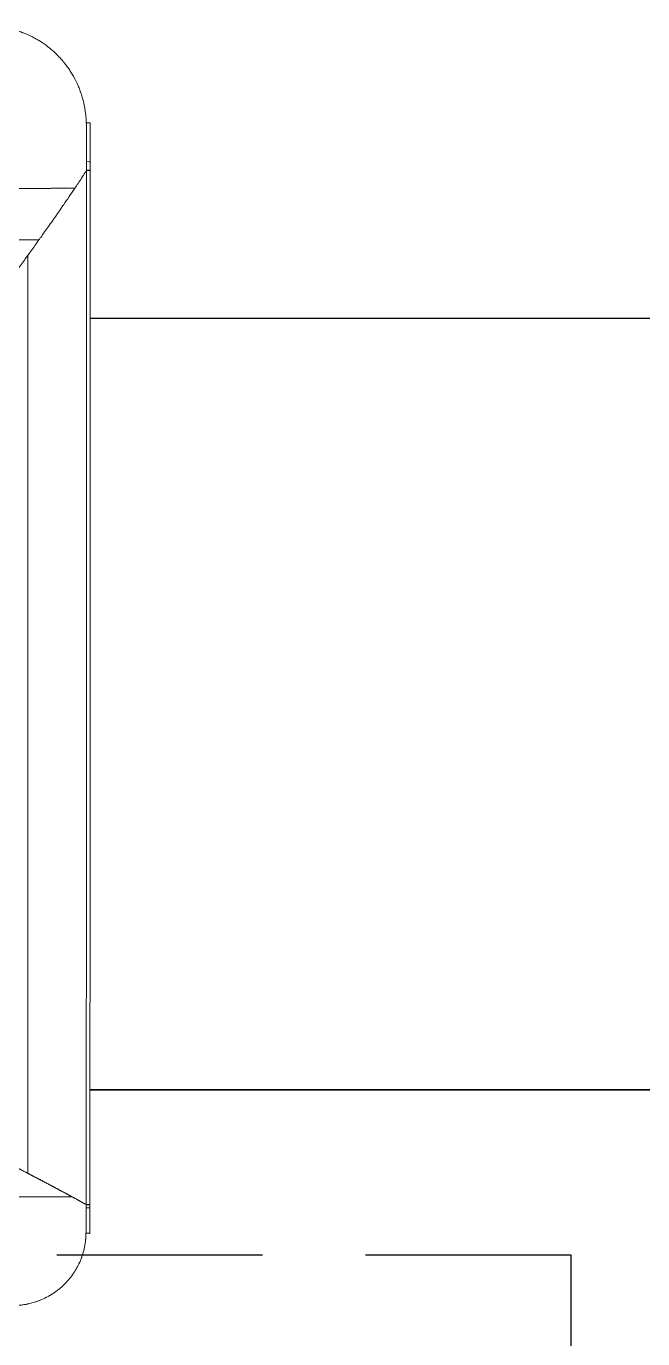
# Model space of a CAD drawing. Header units: inches. Extents: x 3778 to 56227, y -16914 to 35091.
# Drawn here: x 47705 to 47944, y -11061 to -10551 of the extents above; entities that cross this region are included whole.
import ezdxf

# ---------------------------------------------------------------- set-up
doc = ezdxf.new("R2010")
doc.units = ezdxf.units.IN
doc.header["$LTSCALE"] = 100
doc.header["$MEASUREMENT"] = 0
doc.linetypes.add('DH-HID2', pattern=[1.2, 0.8, -0.4])
doc.layers.add('2-con', color=2, linetype='Continuous')
doc.layers.add('FU-FURM', color=251, linetype='DH-HID2')
for name, color, linetype, lineweight in [('mark-B', 2, 'Continuous', 20), ('SS-ED', 3, 'Continuous', 30), ('SS-RLRG', 4, 'Continuous', 35)]:
    doc.layers.add(name, color=color, linetype=linetype, lineweight=lineweight)

# ---------------------------------------------------------------- blocks, each defined once
blk = doc.blocks.new('cjscjdeh')
at = {"layer": 'FU-FURM', "color": 8}
for p, q in [((155759.52, 69814.88), (155159.52, 69814.88)), ((155759.52, 69414.88), (155759.52, 69814.88))]:
    blk.add_line(p, q, dxfattribs=at)
blk = doc.blocks.new('무풍1way 일반')
at = {"layer": 'mark-B'}
blk.add_line((-600.31, -39.43), (-600.32, -39.43), dxfattribs=at)
blk.add_line((-600.31, -39.43), (-600.32, -39.43), dxfattribs=at)
for centre, ratio, start_param, end_param in [((-598, -39.43), 0.007334, 0.013963, 1.194464), ((-598, -39.43), 0.007334, 0.013963, 1.194464), ((-598.09, -446.1), 0.009278, 0.014051, 1.142358), ((-598.09, -446.1), 0.009278, 0.014051, 1.142358)]:
    blk.add_ellipse(centre, major_axis=(-2.31, 0), ratio=ratio, start_param=start_param, end_param=end_param, dxfattribs=at)
for points, knots in [([(-570.94, -1.5), (-571.39, -1.52), (-571.85, -1.55), (-572.53, -1.6), (-572.76, -1.62), (-573.1, -1.65), (-573.21, -1.66), (-573.44, -1.69), (-573.55, -1.7), (-574.12, -1.77), (-574.57, -1.84), (-575.24, -1.96), (-575.58, -2.02), (-575.92, -2.09), (-576.15, -2.13), (-576.26, -2.16), (-577.27, -2.38), (-578.15, -2.62), (-579.45, -3.04), (-579.88, -3.18), (-580.73, -3.5), (-581.16, -3.67), (-582.41, -4.21), (-583.23, -4.61), (-584.24, -5.16), (-584.44, -5.27), (-584.73, -5.44), (-584.83, -5.5), (-585.03, -5.62), (-585.13, -5.68), (-585.62, -5.98), (-586, -6.23), (-586.76, -6.74), (-587.13, -7.01), (-587.86, -7.56), (-588.21, -7.84), (-588.91, -8.42), (-589.26, -8.72), (-589.93, -9.33), (-590.26, -9.65), (-590.9, -10.3), (-591.21, -10.63), (-591.67, -11.14), (-591.83, -11.31), (-592.12, -11.66), (-592.27, -11.84), (-593, -12.73), (-593.54, -13.46), (-594.29, -14.6), (-594.54, -14.98), (-595, -15.76), (-595.23, -16.16), (-595.87, -17.36), (-596.26, -18.18), (-596.7, -19.24), (-596.78, -19.46), (-596.91, -19.78), (-596.95, -19.89), (-597.03, -20.1), (-597.23, -20.64), (-597.41, -21.18), (-597.81, -22.49), (-598.03, -23.37), (-598.4, -25.15), (-598.53, -26.05), (-598.64, -27.07), (-598.65, -27.18), (-598.68, -27.41), (-598.7, -27.75), (-598.73, -28.09), (-598.77, -28.77), (-598.78, -29.23), (-598.79, -29.69)], [0, 0, 0, 0, 0.03125, 0.03125, 0.046875, 0.046875, 0.054687, 0.054687, 0.0625, 0.0625, 0.09375, 0.09375, 0.109375, 0.117188, 0.117188, 0.125, 0.125, 0.1875, 0.1875, 0.21875, 0.21875, 0.25, 0.25, 0.3125, 0.3125, 0.328125, 0.328125, 0.335938, 0.335938, 0.34375, 0.34375, 0.375, 0.375, 0.40625, 0.40625, 0.4375, 0.4375, 0.46875, 0.46875, 0.5, 0.5, 0.53125, 0.53125, 0.546875, 0.546875, 0.5625, 0.5625, 0.625, 0.625, 0.65625, 0.65625, 0.6875, 0.6875, 0.75, 0.75, 0.765625, 0.765625, 0.773438, 0.773438, 0.78125, 0.8125, 0.8125, 0.875, 0.875, 0.9375, 0.9375, 0.945313, 0.945313, 0.953125, 0.96875, 0.96875, 1, 1, 1, 1]), ([(-570.94, -1.5), (-571.39, -1.52), (-571.85, -1.55), (-572.53, -1.6), (-572.76, -1.62), (-573.1, -1.65), (-573.21, -1.66), (-573.44, -1.69), (-573.55, -1.7), (-574.12, -1.77), (-574.57, -1.84), (-575.24, -1.96), (-575.58, -2.02), (-575.92, -2.09), (-576.15, -2.13), (-576.26, -2.16), (-577.27, -2.38), (-578.15, -2.62), (-579.45, -3.04), (-579.88, -3.18), (-580.73, -3.5), (-581.16, -3.67), (-582.41, -4.21), (-583.23, -4.61), (-584.24, -5.16), (-584.44, -5.27), (-584.73, -5.44), (-584.83, -5.5), (-585.03, -5.62), (-585.13, -5.68), (-585.62, -5.98), (-586, -6.23), (-586.76, -6.74), (-587.13, -7.01), (-587.86, -7.56), (-588.21, -7.84), (-588.91, -8.42), (-589.26, -8.72), (-589.93, -9.33), (-590.26, -9.65), (-590.9, -10.3), (-591.21, -10.63), (-591.67, -11.14), (-591.83, -11.31), (-592.12, -11.66), (-592.27, -11.84), (-593, -12.73), (-593.54, -13.46), (-594.29, -14.6), (-594.54, -14.98), (-595, -15.76), (-595.23, -16.16), (-595.87, -17.36), (-596.26, -18.18), (-596.7, -19.24), (-596.78, -19.46), (-596.91, -19.78), (-596.95, -19.89), (-597.03, -20.1), (-597.23, -20.64), (-597.41, -21.18), (-597.81, -22.49), (-598.03, -23.37), (-598.4, -25.15), (-598.53, -26.05), (-598.64, -27.07), (-598.65, -27.18), (-598.68, -27.41), (-598.7, -27.75), (-598.73, -28.09), (-598.77, -28.77), (-598.78, -29.23), (-598.79, -29.69)], [0, 0, 0, 0, 0.03125, 0.03125, 0.046875, 0.046875, 0.054687, 0.054687, 0.0625, 0.0625, 0.09375, 0.09375, 0.109375, 0.117187, 0.117187, 0.125, 0.125, 0.1875, 0.1875, 0.21875, 0.21875, 0.25, 0.25, 0.3125, 0.3125, 0.328125, 0.328125, 0.335937, 0.335937, 0.34375, 0.34375, 0.375, 0.375, 0.40625, 0.40625, 0.4375, 0.4375, 0.46875, 0.46875, 0.5, 0.5, 0.53125, 0.53125, 0.546875, 0.546875, 0.5625, 0.5625, 0.625, 0.625, 0.65625, 0.65625, 0.6875, 0.6875, 0.75, 0.75, 0.765625, 0.765625, 0.773437, 0.773437, 0.78125, 0.8125, 0.8125, 0.875, 0.875, 0.9375, 0.9375, 0.945312, 0.945312, 0.953125, 0.96875, 0.96875, 1, 1, 1, 1]), ([(-600.32, -39.43), (-600.32, -37.81), (-600.32, -36.19), (-600.32, -34.36), (-600.32, -34.16), (-600.32, -33.75), (-600.32, -33.14), (-600.32, -31.72), (-600.32, -30.51), (-600.31, -29.7)], [0, 0, 0, 0, 0.5, 0.5, 0.5625, 0.5625, 0.625, 0.75, 1, 1, 1, 1]), ([(-600.32, -39.43), (-600.32, -37.81), (-600.32, -36.19), (-600.32, -34.36), (-600.32, -34.16), (-600.32, -33.75), (-600.32, -33.14), (-600.32, -31.72), (-600.32, -30.51), (-600.31, -29.7)], [0, 0, 0, 0, 0.5, 0.5, 0.5625, 0.5625, 0.625, 0.75, 1, 1, 1, 1]), ([(-600.29, -29.7), (-600.29, -29.7), (-600.28, -29.69), (-600.25, -29.69), (-600.22, -29.69), (-600.16, -29.69), (-600.14, -29.69), (-600.1, -29.69), (-600.08, -29.69), (-600, -29.69), (-599.94, -29.69), (-599.84, -29.69), (-599.81, -29.69), (-599.73, -29.69), (-599.69, -29.69), (-599.57, -29.69), (-599.49, -29.69), (-599.35, -29.69), (-599.31, -29.69), (-599.21, -29.69), (-599.16, -29.69), (-599.06, -29.69), (-599.01, -29.69), (-598.95, -29.69), (-598.94, -29.69), (-598.93, -29.69), (-598.91, -29.69), (-598.86, -29.69), (-598.82, -29.69), (-598.79, -29.69)], [0, 0, 0, 0, 0.125, 0.125, 0.25, 0.25, 0.3125, 0.3125, 0.375, 0.375, 0.5, 0.5, 0.5625, 0.5625, 0.625, 0.625, 0.75, 0.75, 0.8125, 0.8125, 0.875, 0.875, 0.9375, 0.9375, 0.945313, 0.945313, 0.953125, 0.96875, 1, 1, 1, 1]), ([(-600.29, -29.7), (-600.29, -29.7), (-600.28, -29.69), (-600.25, -29.69), (-600.22, -29.69), (-600.16, -29.69), (-600.14, -29.69), (-600.1, -29.69), (-600.08, -29.69), (-600, -29.69), (-599.94, -29.69), (-599.84, -29.69), (-599.81, -29.69), (-599.73, -29.69), (-599.69, -29.69), (-599.57, -29.69), (-599.49, -29.69), (-599.35, -29.69), (-599.31, -29.69), (-599.21, -29.69), (-599.16, -29.69), (-599.06, -29.69), (-599.01, -29.69), (-598.95, -29.69), (-598.94, -29.69), (-598.93, -29.69), (-598.91, -29.69), (-598.86, -29.69), (-598.82, -29.69), (-598.79, -29.69)], [0, 0, 0, 0, 0.125, 0.125, 0.25, 0.25, 0.3125, 0.3125, 0.375, 0.375, 0.5, 0.5, 0.5625, 0.5625, 0.625, 0.625, 0.75, 0.75, 0.8125, 0.8125, 0.875, 0.875, 0.9375, 0.9375, 0.945312, 0.945312, 0.953125, 0.96875, 1, 1, 1, 1]), ([(-598.79, -29.69), (-598.8, -29.89), (-598.8, -30.1), (-598.81, -30.4), (-598.81, -30.5), (-598.81, -30.66), (-598.82, -30.71), (-598.82, -30.81), (-598.82, -30.86), (-598.82, -30.96), (-598.82, -31.01), (-598.82, -31.11), (-598.82, -31.27), (-598.82, -31.62), (-598.82, -31.93), (-598.83, -32.54), (-598.83, -33.15), (-598.83, -33.76), (-598.83, -34.16), (-598.83, -34.37), (-598.83, -35.38), (-598.84, -36.2), (-598.84, -37.41), (-598.84, -37.82), (-598.84, -38.63), (-598.84, -39.04), (-598.85, -39.45)], [0, 0, 0, 0, 0.0625, 0.0625, 0.09375, 0.09375, 0.109375, 0.109375, 0.125, 0.125, 0.140625, 0.140625, 0.15625, 0.1875, 0.25, 0.25, 0.375, 0.4375, 0.4375, 0.5, 0.5, 0.75, 0.75, 0.875, 0.875, 1, 1, 1, 1]), ([(-598.79, -29.69), (-598.8, -29.89), (-598.8, -30.1), (-598.81, -30.4), (-598.81, -30.5), (-598.81, -30.66), (-598.82, -30.71), (-598.82, -30.81), (-598.82, -30.86), (-598.82, -30.96), (-598.82, -31.01), (-598.82, -31.11), (-598.82, -31.27), (-598.82, -31.62), (-598.82, -31.93), (-598.83, -32.54), (-598.83, -33.15), (-598.83, -33.76), (-598.83, -34.16), (-598.83, -34.37), (-598.83, -35.38), (-598.84, -36.2), (-598.84, -37.41), (-598.84, -37.82), (-598.84, -38.63), (-598.84, -39.04), (-598.85, -39.45)], [0, 0, 0, 0, 0.0625, 0.0625, 0.09375, 0.09375, 0.109375, 0.109375, 0.125, 0.125, 0.140625, 0.140625, 0.15625, 0.1875, 0.25, 0.25, 0.375, 0.4375, 0.4375, 0.5, 0.5, 0.75, 0.75, 0.875, 0.875, 1, 1, 1, 1]), ([(-600.32, -40.67), (-600.32, -40.46), (-600.32, -40.25), (-600.32, -39.84), (-600.32, -39.64), (-600.32, -39.43)], [0, 0, 0, 0, 0.505069, 0.505069, 1, 1, 1, 1]), ([(-600.32, -40.67), (-600.32, -40.46), (-600.32, -40.25), (-600.32, -39.84), (-600.32, -39.64), (-600.32, -39.43)], [0, 0, 0, 0, 0.505069, 0.505069, 1, 1, 1, 1]), ([(-600.31, -40.67), (-600.31, -40.47), (-600.31, -40.26), (-600.31, -39.84), (-600.31, -39.64), (-600.31, -39.43), (-600.31, -39.43), (-600.31, -39.43)], [0, 0, 0, 0, 0.499983, 0.499983, 0.999967, 0.999967, 1, 1, 1, 1]), ([(-600.31, -40.67), (-600.31, -40.47), (-600.31, -40.26), (-600.31, -39.84), (-600.31, -39.64), (-600.31, -39.43), (-600.31, -39.43), (-600.31, -39.43)], [0, 0, 0, 0, 0.499983, 0.499983, 0.999967, 0.999967, 1, 1, 1, 1]), ([(-600.31, -40.67), (-600.3, -40.67), (-600.29, -40.67), (-600.26, -40.68), (-600.23, -40.68), (-600.16, -40.68), (-600.12, -40.68), (-600.02, -40.68), (-599.96, -40.68), (-599.83, -40.68), (-599.76, -40.68), (-599.61, -40.69), (-599.52, -40.69), (-599.35, -40.69), (-599.25, -40.69), (-599.06, -40.69), (-598.95, -40.69), (-598.85, -40.69)], [0, 0, 0, 0, 0.125, 0.125, 0.25, 0.25, 0.375, 0.375, 0.5, 0.5, 0.625, 0.625, 0.75, 0.75, 0.875, 0.875, 1, 1, 1, 1]), ([(-600.31, -40.67), (-600.3, -40.67), (-600.29, -40.67), (-600.26, -40.68), (-600.23, -40.68), (-600.16, -40.68), (-600.12, -40.68), (-600.02, -40.68), (-599.96, -40.68), (-599.83, -40.68), (-599.76, -40.68), (-599.61, -40.69), (-599.52, -40.69), (-599.35, -40.69), (-599.25, -40.69), (-599.06, -40.69), (-598.95, -40.69), (-598.85, -40.69)], [0, 0, 0, 0, 0.125, 0.125, 0.25, 0.25, 0.375, 0.375, 0.5, 0.5, 0.625, 0.625, 0.75, 0.75, 0.875, 0.875, 1, 1, 1, 1]), ([(-600.31, -40.75), (-600.3, -40.75), (-600.29, -40.75), (-600.26, -40.75), (-600.23, -40.75), (-600.16, -40.75), (-600.12, -40.75), (-600.02, -40.75), (-599.96, -40.75), (-599.83, -40.76), (-599.76, -40.76), (-599.61, -40.76), (-599.52, -40.76), (-599.35, -40.76), (-599.25, -40.76), (-599.06, -40.76), (-598.95, -40.76), (-598.85, -40.76)], [0, 0, 0, 0, 0.125, 0.125, 0.25, 0.25, 0.375, 0.375, 0.5, 0.5, 0.625, 0.625, 0.75, 0.75, 0.875, 0.875, 1, 1, 1, 1]), ([(-600.31, -40.75), (-600.3, -40.75), (-600.29, -40.75), (-600.26, -40.75), (-600.23, -40.75), (-600.16, -40.75), (-600.12, -40.75), (-600.02, -40.75), (-599.96, -40.75), (-599.83, -40.76), (-599.76, -40.76), (-599.61, -40.76), (-599.52, -40.76), (-599.35, -40.76), (-599.25, -40.76), (-599.06, -40.76), (-598.95, -40.76), (-598.85, -40.76)], [0, 0, 0, 0, 0.125, 0.125, 0.25, 0.25, 0.375, 0.375, 0.5, 0.5, 0.625, 0.625, 0.75, 0.75, 0.875, 0.875, 1, 1, 1, 1]), ([(-598.85, -40.76), (-598.87, -57.51), (-598.88, -74.26), (-598.91, -107.76), (-598.93, -124.51), (-598.96, -174.76), (-598.98, -208.26), (-599.01, -275.25), (-599.02, -308.75), (-599.03, -375.75), (-599.04, -409.25), (-599.05, -442.75)], [0, 0, 0, 0, 0.125, 0.125, 0.25, 0.25, 0.5, 0.5, 0.75, 0.75, 1, 1, 1, 1]), ([(-598.85, -40.76), (-598.87, -57.51), (-598.88, -74.26), (-598.91, -107.76), (-598.93, -124.51), (-598.96, -174.76), (-598.98, -208.26), (-599.01, -275.25), (-599.02, -308.75), (-599.03, -375.75), (-599.04, -409.25), (-599.05, -442.75)], [0, 0, 0, 0, 0.125, 0.125, 0.25, 0.25, 0.5, 0.5, 0.75, 0.75, 1, 1, 1, 1]), ([(-598.85, -39.45), (-598.85, -39.45), (-598.85, -39.45), (-598.85, -39.66), (-598.85, -39.86), (-598.85, -40.18), (-598.85, -40.28), (-598.85, -40.49), (-598.85, -40.59), (-598.85, -40.69)], [0, 0, 0, 0, 0.001631, 0.001631, 0.503325, 0.503325, 0.756014, 0.756014, 1, 1, 1, 1]), ([(-598.85, -39.45), (-598.85, -39.45), (-598.85, -39.45), (-598.85, -39.66), (-598.85, -39.86), (-598.85, -40.18), (-598.85, -40.28), (-598.85, -40.49), (-598.85, -40.59), (-598.85, -40.69)], [0, 0, 0, 0, 0.001631, 0.001631, 0.503325, 0.503325, 0.756014, 0.756014, 1, 1, 1, 1]), ([(-598.85, -40.69), (-598.85, -40.71), (-598.85, -40.74), (-598.85, -40.76), (-598.85, -40.76), (-598.85, -40.76)], [0, 0, 0, 0, 0.999421, 0.999421, 1, 1, 1, 1]), ([(-598.85, -40.69), (-598.85, -40.71), (-598.85, -40.74), (-598.85, -40.76), (-598.85, -40.76), (-598.85, -40.76)], [0, 0, 0, 0, 0.999421, 0.999421, 1, 1, 1, 1]), ([(-593.47, -43.73), (-593.56, -43.67), (-593.76, -43.57), (-594.05, -43.41), (-594.34, -43.25), (-594.63, -43.09), (-594.89, -42.95), (-595.12, -42.83), (-595.31, -42.72), (-595.5, -42.62), (-595.69, -42.51), (-595.88, -42.41), (-596.07, -42.3), (-596.26, -42.2), (-596.45, -42.09), (-596.64, -41.99), (-596.82, -41.89), (-597.01, -41.78), (-597.2, -41.68), (-597.38, -41.58), (-597.57, -41.47), (-597.75, -41.37), (-597.94, -41.27), (-598.12, -41.17), (-598.3, -41.07), (-598.48, -40.97), (-598.67, -40.86), (-598.79, -40.8), (-598.85, -40.76)], [0, 0, 0, 0, 0.05367, 0.107426, 0.161269, 0.215199, 0.269216, 0.304851, 0.340401, 0.375869, 0.411252, 0.446552, 0.481768, 0.5169, 0.551949, 0.586914, 0.621796, 0.656594, 0.691309, 0.725941, 0.760489, 0.794954, 0.829336, 0.863635, 0.897851, 0.931983, 0.966033, 1, 1, 1, 1]), ([(-593.47, -43.73), (-593.56, -43.67), (-593.76, -43.57), (-594.05, -43.41), (-594.34, -43.25), (-594.63, -43.09), (-594.89, -42.95), (-595.12, -42.83), (-595.31, -42.72), (-595.5, -42.62), (-595.69, -42.51), (-595.88, -42.41), (-596.07, -42.3), (-596.26, -42.2), (-596.45, -42.09), (-596.64, -41.99), (-596.82, -41.89), (-597.01, -41.78), (-597.2, -41.68), (-597.38, -41.58), (-597.57, -41.47), (-597.75, -41.37), (-597.94, -41.27), (-598.12, -41.17), (-598.3, -41.07), (-598.48, -40.97), (-598.67, -40.86), (-598.79, -40.8), (-598.85, -40.76)], [0, 0, 0, 0, 0.05367, 0.107426, 0.161269, 0.215199, 0.269216, 0.304851, 0.340401, 0.375869, 0.411252, 0.446552, 0.481768, 0.5169, 0.551949, 0.586914, 0.621796, 0.656594, 0.691309, 0.725941, 0.760489, 0.794954, 0.829336, 0.863635, 0.897851, 0.931983, 0.966033, 1, 1, 1, 1]), ([(-593.47, -43.73), (-592.64, -43.73), (-591.8, -43.73), (-590.13, -43.73), (-589.29, -43.73), (-586.77, -43.73), (-585.08, -43.73), (-582.53, -43.73), (-581.68, -43.73), (-580.39, -43.73), (-579.96, -43.73), (-579.1, -43.73), (-578.67, -43.73), (-577.81, -43.73), (-577.38, -43.73), (-576.74, -43.73), (-576.52, -43.73), (-576.09, -43.73), (-575.87, -43.73), (-575.44, -43.73), (-575.23, -43.73), (-574.79, -43.73), (-574.58, -43.73), (-573.93, -43.73), (-573.5, -43.73), (-571.33, -43.73), (-569.6, -43.73), (-566.99, -43.73), (-566.12, -43.73), (-564.39, -43.73), (-563.52, -43.73), (-561.77, -43.73), (-560.9, -43.73), (-559.16, -43.73), (-558.29, -43.73), (-555.67, -43.73), (-553.93, -43.73), (-552.18, -43.73)], [0, 0, 0, 0, 0.0625, 0.0625, 0.125, 0.125, 0.25, 0.25, 0.3125, 0.3125, 0.34375, 0.34375, 0.375, 0.375, 0.40625, 0.40625, 0.421875, 0.421875, 0.4375, 0.4375, 0.453125, 0.453125, 0.46875, 0.46875, 0.5, 0.5, 0.625, 0.625, 0.6875, 0.6875, 0.75, 0.75, 0.8125, 0.8125, 0.875, 0.875, 1, 1, 1, 1]), ([(-576.12, -52.92), (-576.23, -52.86), (-576.46, -52.74), (-576.8, -52.56), (-577.14, -52.38), (-577.48, -52.2), (-577.82, -52.03), (-578.15, -51.85), (-578.48, -51.68), (-578.82, -51.51), (-579.15, -51.33), (-579.47, -51.16), (-579.8, -50.99), (-580.12, -50.82), (-580.45, -50.65), (-580.77, -50.49), (-581.09, -50.32), (-581.4, -50.15), (-581.72, -49.99), (-582.03, -49.82), (-582.34, -49.66), (-582.65, -49.5), (-582.96, -49.33), (-583.27, -49.17), (-583.58, -49.01), (-583.88, -48.85), (-584.18, -48.69), (-584.48, -48.54), (-584.78, -48.38), (-585.08, -48.22), (-585.37, -48.07), (-585.66, -47.91), (-585.96, -47.76), (-586.25, -47.6), (-586.53, -47.45), (-586.82, -47.3), (-587.11, -47.15), (-587.39, -47), (-587.67, -46.85), (-587.95, -46.7), (-588.23, -46.55), (-588.47, -46.42), (-588.67, -46.31), (-588.84, -46.22), (-589.01, -46.13), (-589.18, -46.04), (-589.35, -45.95), (-589.52, -45.86), (-589.7, -45.76), (-589.87, -45.67), (-590.04, -45.58), (-590.21, -45.49), (-590.38, -45.4), (-590.55, -45.31), (-590.72, -45.21), (-590.89, -45.12), (-591.06, -45.03), (-591.23, -44.94), (-591.4, -44.84), (-591.58, -44.75), (-591.75, -44.66), (-591.92, -44.57), (-592.09, -44.47), (-592.26, -44.38), (-592.43, -44.29), (-592.61, -44.19), (-592.78, -44.1), (-592.95, -44.01), (-593.12, -43.91), (-593.29, -43.82), (-593.41, -43.76), (-593.47, -43.73)], [0, 0, 0, 0, 0.01948, 0.03887, 0.058169, 0.077379, 0.096499, 0.115529, 0.13447, 0.153321, 0.172083, 0.190756, 0.209339, 0.227833, 0.246238, 0.264554, 0.282782, 0.30092, 0.318971, 0.336932, 0.354805, 0.37259, 0.390286, 0.407895, 0.425415, 0.442847, 0.460192, 0.477448, 0.494617, 0.511698, 0.528692, 0.545598, 0.562416, 0.579148, 0.595792, 0.612349, 0.628818, 0.645201, 0.661497, 0.677706, 0.693828, 0.709864, 0.719735, 0.729615, 0.739505, 0.749404, 0.759313, 0.769232, 0.77916, 0.789097, 0.799044, 0.809001, 0.818967, 0.828943, 0.838928, 0.848923, 0.858927, 0.868941, 0.878965, 0.888998, 0.899041, 0.909094, 0.919156, 0.929227, 0.939309, 0.9494, 0.959501, 0.969611, 0.979731, 0.989861, 1, 1, 1, 1]), ([(-593.47, -43.73), (-592.64, -43.73), (-591.8, -43.73), (-590.13, -43.73), (-589.29, -43.73), (-586.77, -43.73), (-585.08, -43.73), (-582.53, -43.73), (-581.68, -43.73), (-580.39, -43.73), (-579.96, -43.73), (-579.1, -43.73), (-578.67, -43.73), (-577.81, -43.73), (-577.38, -43.73), (-576.74, -43.73), (-576.52, -43.73), (-576.09, -43.73), (-575.87, -43.73), (-575.44, -43.73), (-575.23, -43.73), (-574.79, -43.73), (-574.58, -43.73), (-573.93, -43.73), (-573.5, -43.73), (-571.33, -43.73), (-569.6, -43.73), (-566.99, -43.73), (-566.12, -43.73), (-564.39, -43.73), (-563.52, -43.73), (-561.77, -43.73), (-560.9, -43.73), (-559.16, -43.73), (-558.29, -43.73), (-555.67, -43.73), (-553.93, -43.73), (-552.18, -43.73)], [0, 0, 0, 0, 0.0625, 0.0625, 0.125, 0.125, 0.25, 0.25, 0.3125, 0.3125, 0.34375, 0.34375, 0.375, 0.375, 0.40625, 0.40625, 0.421875, 0.421875, 0.4375, 0.4375, 0.453125, 0.453125, 0.46875, 0.46875, 0.5, 0.5, 0.625, 0.625, 0.6875, 0.6875, 0.75, 0.75, 0.8125, 0.8125, 0.875, 0.875, 1, 1, 1, 1]), ([(-576.12, -52.92), (-576.23, -52.86), (-576.46, -52.74), (-576.8, -52.56), (-577.14, -52.38), (-577.48, -52.2), (-577.82, -52.03), (-578.15, -51.85), (-578.48, -51.68), (-578.82, -51.51), (-579.15, -51.33), (-579.47, -51.16), (-579.8, -50.99), (-580.12, -50.82), (-580.45, -50.65), (-580.77, -50.49), (-581.09, -50.32), (-581.4, -50.15), (-581.72, -49.99), (-582.03, -49.82), (-582.34, -49.66), (-582.65, -49.5), (-582.96, -49.33), (-583.27, -49.17), (-583.58, -49.01), (-583.88, -48.85), (-584.18, -48.69), (-584.48, -48.54), (-584.78, -48.38), (-585.08, -48.22), (-585.37, -48.07), (-585.66, -47.91), (-585.96, -47.76), (-586.25, -47.6), (-586.53, -47.45), (-586.82, -47.3), (-587.11, -47.15), (-587.39, -47), (-587.67, -46.85), (-587.95, -46.7), (-588.23, -46.55), (-588.47, -46.42), (-588.67, -46.31), (-588.84, -46.22), (-589.01, -46.13), (-589.18, -46.04), (-589.35, -45.95), (-589.52, -45.86), (-589.7, -45.76), (-589.87, -45.67), (-590.04, -45.58), (-590.21, -45.49), (-590.38, -45.4), (-590.55, -45.31), (-590.72, -45.21), (-590.89, -45.12), (-591.06, -45.03), (-591.23, -44.94), (-591.4, -44.84), (-591.58, -44.75), (-591.75, -44.66), (-591.92, -44.57), (-592.09, -44.47), (-592.26, -44.38), (-592.43, -44.29), (-592.61, -44.19), (-592.78, -44.1), (-592.95, -44.01), (-593.12, -43.91), (-593.29, -43.82), (-593.41, -43.76), (-593.47, -43.73)], [0, 0, 0, 0, 0.01948, 0.03887, 0.058169, 0.077379, 0.096499, 0.115529, 0.13447, 0.153321, 0.172083, 0.190756, 0.209339, 0.227833, 0.246238, 0.264554, 0.282782, 0.30092, 0.318971, 0.336932, 0.354805, 0.37259, 0.390286, 0.407895, 0.425415, 0.442847, 0.460192, 0.477448, 0.494617, 0.511698, 0.528692, 0.545598, 0.562416, 0.579148, 0.595792, 0.612349, 0.628818, 0.645201, 0.661497, 0.677706, 0.693828, 0.709864, 0.719735, 0.729615, 0.739505, 0.749404, 0.759313, 0.769232, 0.77916, 0.789097, 0.799044, 0.809001, 0.818967, 0.828943, 0.838928, 0.848923, 0.858927, 0.868941, 0.878965, 0.888998, 0.899041, 0.909094, 0.919156, 0.929227, 0.939309, 0.9494, 0.959501, 0.969611, 0.979731, 0.989861, 1, 1, 1, 1]), ([(-576.12, -52.92), (-576.12, -53.56), (-576.12, -54.86), (-576.12, -56.81), (-576.12, -58.77), (-576.12, -60.74), (-576.12, -62.73), (-576.12, -64.74), (-576.12, -66.76), (-576.12, -68.79), (-576.12, -70.83), (-576.12, -72.89), (-576.12, -74.97), (-576.12, -77.05), (-576.12, -79.15), (-576.12, -81.27), (-576.12, -83.4), (-576.12, -85.54), (-576.12, -87.7), (-576.12, -89.87), (-576.12, -92.05), (-576.12, -94.25), (-576.12, -96.46), (-576.12, -98.69), (-576.12, -100.92), (-576.12, -103.18), (-576.12, -105.45), (-576.12, -107.73), (-576.12, -110.02), (-576.12, -112.33), (-576.12, -114.65), (-576.12, -116.99), (-576.12, -119.34), (-576.12, -121.7), (-576.12, -124.08), (-576.12, -126.47), (-576.12, -128.88), (-576.12, -131.3), (-576.12, -133.73), (-576.12, -136.18), (-576.12, -138.64), (-576.12, -147.53), (-576.12, -163.2), (-576.12, -186.05), (-576.12, -210.01), (-576.12, -229.05), (-576.12, -242.83), (-576.12, -251.03), (-576.12, -259.35), (-576.12, -267.8), (-576.12, -276.38), (-576.12, -285.08), (-576.12, -293.91), (-576.12, -302.87), (-576.12, -311.95), (-576.12, -321.15), (-576.12, -330.49), (-576.12, -339.95), (-576.12, -349.53), (-576.12, -359.25), (-576.12, -369.08), (-576.12, -379.05), (-576.12, -389.14), (-576.12, -399.36), (-576.12, -406.21), (-576.12, -409.66)], [0, 0, 0, 0, 0.005423, 0.010885, 0.016386, 0.021926, 0.027504, 0.033122, 0.038778, 0.044473, 0.050206, 0.055979, 0.06179, 0.067641, 0.07353, 0.079458, 0.085424, 0.09143, 0.097475, 0.103558, 0.10968, 0.115841, 0.122041, 0.12828, 0.134558, 0.140874, 0.14723, 0.153624, 0.160057, 0.166529, 0.17304, 0.179589, 0.186177, 0.192805, 0.19947, 0.206175, 0.212918, 0.219701, 0.226521, 0.233381, 0.240279, 0.247216, 0.308102, 0.37213, 0.439303, 0.509616, 0.532243, 0.555224, 0.578557, 0.602244, 0.626284, 0.650679, 0.675427, 0.700529, 0.725984, 0.751794, 0.777958, 0.804476, 0.831348, 0.858573, 0.886152, 0.914085, 0.94237, 0.971009, 1, 1, 1, 1]), ([(-556.05, -63.44), (-556.3, -63.3), (-556.82, -63.03), (-557.59, -62.63), (-558.38, -62.21), (-559.17, -61.8), (-559.98, -61.37), (-560.8, -60.95), (-561.63, -60.51), (-562.47, -60.07), (-563.32, -59.63), (-564.18, -59.17), (-565.05, -58.72), (-565.93, -58.26), (-566.82, -57.79), (-567.72, -57.31), (-568.64, -56.84), (-569.56, -56.35), (-570.5, -55.86), (-571.25, -55.46), (-571.82, -55.17), (-572.21, -54.96), (-572.59, -54.76), (-572.98, -54.56), (-573.37, -54.36), (-573.76, -54.15), (-574.15, -53.95), (-574.54, -53.74), (-574.93, -53.54), (-575.33, -53.33), (-575.72, -53.13), (-575.99, -52.99), (-576.12, -52.92)], [0, 0, 0, 0, 0.038001, 0.07654, 0.115618, 0.155234, 0.19539, 0.236084, 0.277317, 0.319088, 0.361399, 0.40425, 0.447639, 0.491569, 0.536038, 0.581047, 0.626597, 0.672687, 0.719318, 0.76649, 0.78563, 0.804829, 0.824085, 0.843399, 0.862771, 0.882201, 0.901689, 0.921235, 0.940839, 0.960501, 0.980221, 1, 1, 1, 1]), ([(-576.12, -52.92), (-576.12, -53.56), (-576.12, -54.86), (-576.12, -56.81), (-576.12, -58.77), (-576.12, -60.74), (-576.12, -62.73), (-576.12, -64.74), (-576.12, -66.76), (-576.12, -68.79), (-576.12, -70.83), (-576.12, -72.89), (-576.12, -74.97), (-576.12, -77.05), (-576.12, -79.15), (-576.12, -81.27), (-576.12, -83.4), (-576.12, -85.54), (-576.12, -87.7), (-576.12, -89.87), (-576.12, -92.05), (-576.12, -94.25), (-576.12, -96.46), (-576.12, -98.69), (-576.12, -100.92), (-576.12, -103.18), (-576.12, -105.45), (-576.12, -107.73), (-576.12, -110.02), (-576.12, -112.33), (-576.12, -114.65), (-576.12, -116.99), (-576.12, -119.34), (-576.12, -121.7), (-576.12, -124.08), (-576.12, -126.47), (-576.12, -128.88), (-576.12, -131.3), (-576.12, -133.73), (-576.12, -136.18), (-576.12, -138.64), (-576.12, -147.53), (-576.12, -163.2), (-576.12, -186.05), (-576.12, -210.01), (-576.12, -229.05), (-576.12, -242.83), (-576.12, -251.03), (-576.12, -259.35), (-576.12, -267.8), (-576.12, -276.38), (-576.12, -285.08), (-576.12, -293.91), (-576.12, -302.87), (-576.12, -311.95), (-576.12, -321.15), (-576.12, -330.49), (-576.12, -339.95), (-576.12, -349.53), (-576.12, -359.25), (-576.12, -369.08), (-576.12, -379.05), (-576.12, -389.14), (-576.12, -399.36), (-576.12, -406.21), (-576.12, -409.66)], [0, 0, 0, 0, 0.005423, 0.010885, 0.016386, 0.021926, 0.027504, 0.033122, 0.038778, 0.044473, 0.050206, 0.055979, 0.06179, 0.067641, 0.07353, 0.079458, 0.085424, 0.09143, 0.097475, 0.103558, 0.10968, 0.115841, 0.122041, 0.12828, 0.134558, 0.140874, 0.14723, 0.153624, 0.160057, 0.166529, 0.17304, 0.179589, 0.186177, 0.192805, 0.19947, 0.206175, 0.212918, 0.219701, 0.226521, 0.233381, 0.240279, 0.247216, 0.308102, 0.37213, 0.439303, 0.509616, 0.532243, 0.555224, 0.578557, 0.602244, 0.626284, 0.650679, 0.675427, 0.700529, 0.725984, 0.751794, 0.777958, 0.804476, 0.831348, 0.858573, 0.886152, 0.914085, 0.94237, 0.971009, 1, 1, 1, 1]), ([(-556.05, -63.44), (-556.3, -63.3), (-556.82, -63.03), (-557.59, -62.63), (-558.38, -62.21), (-559.17, -61.8), (-559.98, -61.37), (-560.8, -60.95), (-561.63, -60.51), (-562.47, -60.07), (-563.32, -59.63), (-564.18, -59.17), (-565.05, -58.72), (-565.93, -58.26), (-566.82, -57.79), (-567.72, -57.31), (-568.64, -56.84), (-569.56, -56.35), (-570.5, -55.86), (-571.25, -55.46), (-571.82, -55.17), (-572.21, -54.96), (-572.59, -54.76), (-572.98, -54.56), (-573.37, -54.36), (-573.76, -54.15), (-574.15, -53.95), (-574.54, -53.74), (-574.93, -53.54), (-575.33, -53.33), (-575.72, -53.13), (-575.99, -52.99), (-576.12, -52.92)], [0, 0, 0, 0, 0.038001, 0.07654, 0.115618, 0.155234, 0.19539, 0.236084, 0.277317, 0.319088, 0.361399, 0.40425, 0.447639, 0.491569, 0.536038, 0.581047, 0.626597, 0.672687, 0.719318, 0.76649, 0.78563, 0.804829, 0.824085, 0.843399, 0.862771, 0.882201, 0.901689, 0.921235, 0.940839, 0.960501, 0.980221, 1, 1, 1, 1]), ([(-522.37, -334.94), (-524.89, -338.42), (-531.46, -347.51), (-540.04, -359.39), (-548.12, -370.59), (-554.16, -378.98), (-560.19, -387.37), (-566.2, -395.77), (-571.2, -402.76), (-574.49, -407.39), (-575.81, -409.22), (-576.12, -409.66)], [0, 0, 0, 0, 0.139503, 0.364304, 0.476704, 0.589104, 0.701505, 0.813905, 0.926305, 0.982505, 1, 1, 1, 1]), ([(-522.37, -334.94), (-524.89, -338.42), (-531.46, -347.51), (-540.04, -359.39), (-548.12, -370.59), (-554.16, -378.98), (-560.19, -387.37), (-566.2, -395.77), (-571.2, -402.76), (-574.49, -407.39), (-575.81, -409.22), (-576.12, -409.66)], [0, 0, 0, 0, 0.139503, 0.364304, 0.476704, 0.589104, 0.701505, 0.813905, 0.926305, 0.982505, 1, 1, 1, 1]), ([(-576.12, -409.66), (-576.31, -409.92), (-577, -410.88), (-578.19, -412.53), (-579.45, -414.29), (-580.21, -415.35), (-580.48, -415.72)], [0, 0, 0, 0, 0.129938, 0.474228, 0.818517, 1, 1, 1, 1]), ([(-576.12, -409.66), (-576.31, -409.92), (-577, -410.88), (-578.19, -412.53), (-579.45, -414.29), (-580.21, -415.35), (-580.48, -415.72)], [0, 0, 0, 0, 0.129938, 0.474228, 0.818517, 1, 1, 1, 1]), ([(-580.48, -415.72), (-580.71, -416.04), (-581.94, -417.76), (-585.09, -422.19), (-587.96, -426.3), (-589.83, -429.02)], [0, 0, 0, 0, 0.074315, 0.388625, 1, 1, 1, 1]), ([(-580.48, -415.72), (-580.71, -416.04), (-581.94, -417.76), (-585.09, -422.19), (-587.96, -426.3), (-589.83, -429.02)], [0, 0, 0, 0, 0.074315, 0.388625, 1, 1, 1, 1]), ([(-580.48, -415.72), (-579.61, -415.72), (-578.73, -415.72), (-577.42, -415.72), (-576.98, -415.72), (-576.1, -415.72), (-575.66, -415.72), (-574.34, -415.72), (-573.46, -415.72), (-571.69, -415.72), (-570.81, -415.72), (-569.7, -415.72), (-569.48, -415.72), (-569.04, -415.72), (-568.81, -415.72), (-568.15, -415.72), (-567.71, -415.72), (-566.37, -415.72), (-565.48, -415.72), (-563.7, -415.72), (-562.8, -415.72), (-561.01, -415.72), (-560.11, -415.72), (-558.76, -415.72), (-558.32, -415.72), (-557.42, -415.72), (-556.97, -415.72), (-555.62, -415.72), (-554.72, -415.72), (-552.01, -415.72), (-550.21, -415.72), (-546.6, -415.72), (-544.79, -415.72), (-541.17, -415.72), (-539.36, -415.72), (-536.65, -415.72), (-535.74, -415.72), (-533.93, -415.72), (-533.02, -415.72), (-530.31, -415.72), (-528.49, -415.72), (-524.87, -415.72), (-523.05, -415.72), (-519.42, -415.72), (-517.61, -415.72), (-514.88, -415.72), (-513.98, -415.72), (-512.16, -415.72), (-511.25, -415.72), (-509.44, -415.72), (-508.53, -415.72), (-507.39, -415.72), (-507.17, -415.72), (-506.71, -415.72), (-506.48, -415.72), (-505.8, -415.72), (-505.35, -415.72), (-501.26, -415.72), (-497.63, -415.72), (-494, -415.72)], [0, 0, 0, 0, 0.03125, 0.03125, 0.046875, 0.046875, 0.0625, 0.0625, 0.09375, 0.09375, 0.125, 0.125, 0.132812, 0.132812, 0.140625, 0.140625, 0.15625, 0.15625, 0.1875, 0.1875, 0.21875, 0.21875, 0.25, 0.25, 0.265625, 0.265625, 0.28125, 0.28125, 0.3125, 0.3125, 0.375, 0.375, 0.4375, 0.4375, 0.5, 0.5, 0.53125, 0.53125, 0.5625, 0.5625, 0.625, 0.625, 0.6875, 0.6875, 0.75, 0.75, 0.78125, 0.78125, 0.8125, 0.8125, 0.84375, 0.84375, 0.851563, 0.851563, 0.859375, 0.859375, 0.875, 0.875, 1, 1, 1, 1]), ([(-580.48, -415.72), (-579.61, -415.72), (-578.73, -415.72), (-577.42, -415.72), (-576.98, -415.72), (-576.1, -415.72), (-575.66, -415.72), (-574.34, -415.72), (-573.46, -415.72), (-571.69, -415.72), (-570.81, -415.72), (-569.7, -415.72), (-569.48, -415.72), (-569.04, -415.72), (-568.81, -415.72), (-568.15, -415.72), (-567.71, -415.72), (-566.37, -415.72), (-565.48, -415.72), (-563.7, -415.72), (-562.8, -415.72), (-561.01, -415.72), (-560.11, -415.72), (-558.76, -415.72), (-558.32, -415.72), (-557.42, -415.72), (-556.97, -415.72), (-555.62, -415.72), (-554.72, -415.72), (-552.01, -415.72), (-550.21, -415.72), (-546.6, -415.72), (-544.79, -415.72), (-541.17, -415.72), (-539.36, -415.72), (-536.65, -415.72), (-535.74, -415.72), (-533.93, -415.72), (-533.02, -415.72), (-530.31, -415.72), (-528.49, -415.72), (-524.87, -415.72), (-523.05, -415.72), (-519.42, -415.72), (-517.61, -415.72), (-514.88, -415.72), (-513.98, -415.72), (-512.16, -415.72), (-511.25, -415.72), (-509.44, -415.72), (-508.53, -415.72), (-507.39, -415.72), (-507.17, -415.72), (-506.71, -415.72), (-506.48, -415.72), (-505.8, -415.72), (-505.35, -415.72), (-501.26, -415.72), (-497.63, -415.72), (-494, -415.72)], [0, 0, 0, 0, 0.03125, 0.03125, 0.046875, 0.046875, 0.0625, 0.0625, 0.09375, 0.09375, 0.125, 0.125, 0.132812, 0.132812, 0.140625, 0.140625, 0.15625, 0.15625, 0.1875, 0.1875, 0.21875, 0.21875, 0.25, 0.25, 0.265625, 0.265625, 0.28125, 0.28125, 0.3125, 0.3125, 0.375, 0.375, 0.4375, 0.4375, 0.5, 0.5, 0.53125, 0.53125, 0.5625, 0.5625, 0.625, 0.625, 0.6875, 0.6875, 0.75, 0.75, 0.78125, 0.78125, 0.8125, 0.8125, 0.84375, 0.84375, 0.851563, 0.851563, 0.859375, 0.859375, 0.875, 0.875, 1, 1, 1, 1]), ([(-589.83, -429.02), (-589.88, -429.1), (-591.45, -431.38), (-593.01, -433.66), (-594.49, -435.88)], [0, 0, 0, 0, 0.033607, 1, 1, 1, 1]), ([(-589.83, -429.02), (-589.88, -429.1), (-591.45, -431.38), (-593.01, -433.66), (-594.49, -435.88)], [0, 0, 0, 0, 0.033607, 1, 1, 1, 1]), ([(-594.49, -435.88), (-594.89, -436.47), (-596.23, -438.46), (-597.74, -440.76), (-598.86, -442.46), (-599.05, -442.75)], [0, 0, 0, 0, 0.259112, 0.872786, 1, 1, 1, 1]), ([(-594.49, -435.88), (-594.89, -436.47), (-596.23, -438.46), (-597.74, -440.76), (-598.86, -442.46), (-599.05, -442.75)], [0, 0, 0, 0, 0.259112, 0.872786, 1, 1, 1, 1]), ([(-505.88, -435.5), (-509.63, -435.5), (-513.37, -435.5), (-517.57, -435.5), (-518.04, -435.5), (-518.74, -435.5), (-518.97, -435.5), (-519.44, -435.5), (-519.67, -435.5), (-520.84, -435.5), (-521.78, -435.5), (-524.58, -435.5), (-526.45, -435.51), (-530.18, -435.51), (-532.05, -435.51), (-535.78, -435.52), (-537.65, -435.52), (-541.38, -435.53), (-543.24, -435.54), (-546.97, -435.55), (-548.83, -435.55), (-552.56, -435.56), (-554.42, -435.57), (-556.75, -435.58), (-557.21, -435.58), (-558.14, -435.58), (-558.61, -435.59), (-560, -435.59), (-560.93, -435.6), (-562.79, -435.6), (-563.72, -435.61), (-565.57, -435.62), (-566.5, -435.62), (-569.27, -435.63), (-571.12, -435.64), (-573.88, -435.66), (-574.8, -435.67), (-576.18, -435.68), (-576.64, -435.68), (-577.56, -435.69), (-578.01, -435.69), (-579.38, -435.7), (-580.3, -435.71), (-581.43, -435.72), (-581.66, -435.72), (-582.11, -435.72), (-582.56, -435.73), (-583.02, -435.73), (-583.35, -435.74), (-583.47, -435.74), (-583.69, -435.74), (-583.8, -435.74), (-584.14, -435.74), (-584.36, -435.75), (-584.81, -435.75), (-585.03, -435.75), (-585.7, -435.76), (-586.15, -435.77), (-587.48, -435.78), (-588.37, -435.79), (-590.13, -435.82), (-591.01, -435.83), (-592.76, -435.85), (-593.63, -435.86), (-594.49, -435.88)], [0, 0, 0, 0, 0.125, 0.125, 0.140625, 0.140625, 0.148437, 0.148437, 0.15625, 0.15625, 0.1875, 0.1875, 0.25, 0.25, 0.3125, 0.3125, 0.375, 0.375, 0.4375, 0.4375, 0.5, 0.5, 0.5625, 0.5625, 0.578125, 0.578125, 0.59375, 0.59375, 0.625, 0.625, 0.65625, 0.65625, 0.6875, 0.6875, 0.75, 0.75, 0.78125, 0.78125, 0.796875, 0.796875, 0.8125, 0.8125, 0.84375, 0.84375, 0.851563, 0.851563, 0.859375, 0.867188, 0.867188, 0.871094, 0.871094, 0.875, 0.875, 0.882813, 0.882813, 0.890625, 0.890625, 0.90625, 0.90625, 0.9375, 0.9375, 0.96875, 0.96875, 1, 1, 1, 1]), ([(-505.88, -435.5), (-509.63, -435.5), (-513.37, -435.5), (-517.57, -435.5), (-518.04, -435.5), (-518.74, -435.5), (-518.97, -435.5), (-519.44, -435.5), (-519.67, -435.5), (-520.84, -435.5), (-521.78, -435.5), (-524.58, -435.5), (-526.45, -435.51), (-530.18, -435.51), (-532.05, -435.51), (-535.78, -435.52), (-537.65, -435.52), (-541.38, -435.53), (-543.24, -435.54), (-546.97, -435.55), (-548.83, -435.55), (-552.56, -435.56), (-554.42, -435.57), (-556.75, -435.58), (-557.21, -435.58), (-558.14, -435.58), (-558.61, -435.59), (-560, -435.59), (-560.93, -435.6), (-562.79, -435.6), (-563.72, -435.61), (-565.57, -435.62), (-566.5, -435.62), (-569.27, -435.63), (-571.12, -435.64), (-573.88, -435.66), (-574.8, -435.67), (-576.18, -435.68), (-576.64, -435.68), (-577.56, -435.69), (-578.01, -435.69), (-579.38, -435.7), (-580.3, -435.71), (-581.43, -435.72), (-581.66, -435.72), (-582.11, -435.72), (-582.56, -435.73), (-583.02, -435.73), (-583.35, -435.74), (-583.47, -435.74), (-583.69, -435.74), (-583.8, -435.74), (-584.14, -435.74), (-584.36, -435.75), (-584.81, -435.75), (-585.03, -435.75), (-585.7, -435.76), (-586.15, -435.77), (-587.48, -435.78), (-588.37, -435.79), (-590.13, -435.82), (-591.01, -435.83), (-592.76, -435.85), (-593.63, -435.86), (-594.49, -435.88)], [0, 0, 0, 0, 0.125, 0.125, 0.140625, 0.140625, 0.148438, 0.148438, 0.15625, 0.15625, 0.1875, 0.1875, 0.25, 0.25, 0.3125, 0.3125, 0.375, 0.375, 0.4375, 0.4375, 0.5, 0.5, 0.5625, 0.5625, 0.578125, 0.578125, 0.59375, 0.59375, 0.625, 0.625, 0.65625, 0.65625, 0.6875, 0.6875, 0.75, 0.75, 0.78125, 0.78125, 0.796875, 0.796875, 0.8125, 0.8125, 0.84375, 0.84375, 0.851563, 0.851563, 0.859375, 0.867188, 0.867188, 0.871094, 0.871094, 0.875, 0.875, 0.882813, 0.882813, 0.890625, 0.890625, 0.90625, 0.90625, 0.9375, 0.9375, 0.96875, 0.96875, 1, 1, 1, 1]), ([(-600.41, -446.1), (-600.41, -445.56), (-600.41, -445.01), (-600.41, -444.2), (-600.41, -443.93), (-600.41, -443.38), (-600.41, -443.11), (-600.41, -442.84)], [0, 0, 0, 0, 0.5, 0.5, 0.75, 0.75, 1, 1, 1, 1]), ([(-600.41, -446.1), (-600.41, -445.56), (-600.41, -445.01), (-600.41, -444.2), (-600.41, -443.93), (-600.41, -443.38), (-600.41, -443.11), (-600.41, -442.84)], [0, 0, 0, 0, 0.5, 0.5, 0.75, 0.75, 1, 1, 1, 1]), ([(-600.4, -442.73), (-600.39, -442.73), (-600.38, -442.73), (-600.35, -442.73), (-600.33, -442.73), (-600.26, -442.74), (-600.22, -442.74), (-600.13, -442.74), (-600.08, -442.74), (-599.96, -442.74), (-599.9, -442.74), (-599.75, -442.74), (-599.68, -442.74), (-599.51, -442.74), (-599.42, -442.75), (-599.24, -442.75), (-599.15, -442.75), (-599.05, -442.75)], [0, 0, 0, 0, 0.125, 0.125, 0.25, 0.25, 0.375, 0.375, 0.5, 0.5, 0.625, 0.625, 0.75, 0.75, 0.875, 0.875, 1, 1, 1, 1]), ([(-600.4, -442.73), (-600.39, -442.73), (-600.38, -442.73), (-600.35, -442.73), (-600.33, -442.73), (-600.26, -442.74), (-600.22, -442.74), (-600.13, -442.74), (-600.08, -442.74), (-599.96, -442.74), (-599.9, -442.74), (-599.75, -442.74), (-599.68, -442.74), (-599.51, -442.74), (-599.42, -442.75), (-599.24, -442.75), (-599.15, -442.75), (-599.05, -442.75)], [0, 0, 0, 0, 0.125, 0.125, 0.25, 0.25, 0.375, 0.375, 0.5, 0.5, 0.625, 0.625, 0.75, 0.75, 0.875, 0.875, 1, 1, 1, 1]), ([(-600.4, -442.84), (-600.39, -442.84), (-600.38, -442.84), (-600.35, -442.84), (-600.33, -442.84), (-600.26, -442.84), (-600.22, -442.84), (-600.13, -442.85), (-600.08, -442.85), (-599.96, -442.85), (-599.9, -442.85), (-599.75, -442.85), (-599.68, -442.85), (-599.51, -442.85), (-599.42, -442.85), (-599.24, -442.85), (-599.15, -442.85), (-599.05, -442.86)], [0, 0, 0, 0, 0.125, 0.125, 0.25, 0.25, 0.375, 0.375, 0.5, 0.5, 0.625, 0.625, 0.75, 0.75, 0.875, 0.875, 1, 1, 1, 1]), ([(-600.4, -442.84), (-600.39, -442.84), (-600.38, -442.84), (-600.35, -442.84), (-600.33, -442.84), (-600.26, -442.84), (-600.22, -442.84), (-600.13, -442.85), (-600.08, -442.85), (-599.96, -442.85), (-599.9, -442.85), (-599.75, -442.85), (-599.68, -442.85), (-599.51, -442.85), (-599.42, -442.85), (-599.24, -442.85), (-599.15, -442.85), (-599.05, -442.86)], [0, 0, 0, 0, 0.125, 0.125, 0.25, 0.25, 0.375, 0.375, 0.5, 0.5, 0.625, 0.625, 0.75, 0.75, 0.875, 0.875, 1, 1, 1, 1]), ([(-599.05, -442.75), (-599.05, -442.75), (-599.05, -442.75), (-599.05, -442.78), (-599.05, -442.82), (-599.05, -442.86)], [0, 0, 0, 0, 0.000397, 0.000397, 1, 1, 1, 1]), ([(-599.05, -442.75), (-599.05, -442.75), (-599.05, -442.75), (-599.05, -442.78), (-599.05, -442.82), (-599.05, -442.86)], [0, 0, 0, 0, 0.000397, 0.000397, 1, 1, 1, 1]), ([(-599.05, -442.86), (-599.05, -442.94), (-599.05, -443.03), (-599.05, -443.45), (-599.05, -443.78), (-599.05, -444.65), (-599.05, -445.17), (-599.05, -445.84), (-599.05, -445.98), (-599.05, -446.12)], [0, 0, 0, 0, 0.080013, 0.080013, 0.386564, 0.386564, 0.870225, 0.870225, 1, 1, 1, 1]), ([(-599.05, -442.86), (-599.05, -442.94), (-599.05, -443.03), (-599.05, -443.45), (-599.05, -443.78), (-599.05, -444.65), (-599.05, -445.17), (-599.05, -445.84), (-599.05, -445.98), (-599.05, -446.12)], [0, 0, 0, 0, 0.080013, 0.080013, 0.386564, 0.386564, 0.870225, 0.870225, 1, 1, 1, 1]), ([(-600.37, -461.16), (-600.38, -460.54), (-600.38, -459.91), (-600.39, -458.97), (-600.39, -458.66), (-600.39, -458.18), (-600.39, -458.03), (-600.39, -457.71), (-600.39, -457.56), (-600.39, -456.77), (-600.39, -456.15), (-600.39, -454.89), (-600.39, -454.26), (-600.39, -451.12), (-600.4, -448.61), (-600.4, -446.1)], [0, 0, 0, 0, 0.125, 0.125, 0.1875, 0.1875, 0.21875, 0.21875, 0.25, 0.25, 0.375, 0.375, 0.5, 0.5, 1, 1, 1, 1]), ([(-600.37, -461.16), (-600.38, -460.54), (-600.38, -459.91), (-600.39, -458.97), (-600.39, -458.66), (-600.39, -458.18), (-600.39, -458.03), (-600.39, -457.71), (-600.39, -457.56), (-600.39, -456.77), (-600.39, -456.15), (-600.39, -454.89), (-600.39, -454.26), (-600.39, -451.12), (-600.4, -448.61), (-600.4, -446.1)], [0, 0, 0, 0, 0.125, 0.125, 0.1875, 0.1875, 0.21875, 0.21875, 0.25, 0.25, 0.375, 0.375, 0.5, 0.5, 1, 1, 1, 1]), ([(-599.05, -446.12), (-599.04, -448.64), (-599.04, -451.16), (-599.03, -454.31), (-599.03, -454.94), (-599.03, -455.88), (-599.03, -456.2), (-599.03, -456.67), (-599.03, -456.91), (-599.03, -457.14), (-599.03, -457.3), (-599.03, -457.38), (-599.03, -457.54), (-599.02, -457.61), (-599.02, -457.77), (-599.02, -457.85), (-599.02, -457.97), (-599.02, -458.01), (-599.02, -458.09), (-599.01, -458.13), (-599.01, -458.24), (-599.01, -458.32), (-598.99, -458.72), (-598.98, -459.03), (-598.95, -459.98), (-598.93, -460.6), (-598.91, -461.23)], [0, 0, 0, 0, 0.5, 0.5, 0.625, 0.625, 0.6875, 0.6875, 0.71875, 0.734375, 0.734375, 0.75, 0.75, 0.765625, 0.765625, 0.78125, 0.78125, 0.789062, 0.789062, 0.796875, 0.796875, 0.8125, 0.8125, 0.875, 0.875, 1, 1, 1, 1]), ([(-599.05, -446.12), (-599.04, -448.64), (-599.04, -451.16), (-599.03, -454.31), (-599.03, -454.94), (-599.03, -455.88), (-599.03, -456.2), (-599.03, -456.67), (-599.03, -456.91), (-599.03, -457.14), (-599.03, -457.3), (-599.03, -457.38), (-599.03, -457.54), (-599.02, -457.61), (-599.02, -457.77), (-599.02, -457.85), (-599.02, -457.97), (-599.02, -458.01), (-599.02, -458.09), (-599.01, -458.13), (-599.01, -458.24), (-599.01, -458.32), (-598.99, -458.72), (-598.98, -459.03), (-598.95, -459.98), (-598.93, -460.6), (-598.91, -461.23)], [0, 0, 0, 0, 0.5, 0.5, 0.625, 0.625, 0.6875, 0.6875, 0.71875, 0.734375, 0.734375, 0.75, 0.75, 0.765625, 0.765625, 0.78125, 0.78125, 0.789063, 0.789063, 0.796875, 0.796875, 0.8125, 0.8125, 0.875, 0.875, 1, 1, 1, 1]), ([(-600.37, -461.16), (-600.37, -461.17), (-600.36, -461.17), (-600.32, -461.18), (-600.3, -461.19), (-600.23, -461.19), (-600.19, -461.2), (-600.09, -461.2), (-600.03, -461.21), (-599.9, -461.21), (-599.83, -461.22), (-599.67, -461.22), (-599.59, -461.22), (-599.41, -461.23), (-599.32, -461.23), (-599.12, -461.23), (-599.02, -461.23), (-598.91, -461.23)], [0, 0, 0, 0, 0.125, 0.125, 0.25, 0.25, 0.375, 0.375, 0.5, 0.5, 0.625, 0.625, 0.75, 0.75, 0.875, 0.875, 1, 1, 1, 1]), ([(-600.37, -461.16), (-600.37, -461.17), (-600.36, -461.17), (-600.32, -461.18), (-600.3, -461.19), (-600.23, -461.19), (-600.19, -461.2), (-600.09, -461.2), (-600.03, -461.21), (-599.9, -461.21), (-599.83, -461.22), (-599.67, -461.22), (-599.59, -461.22), (-599.41, -461.23), (-599.32, -461.23), (-599.12, -461.23), (-599.02, -461.23), (-598.91, -461.23)], [0, 0, 0, 0, 0.125, 0.125, 0.25, 0.25, 0.375, 0.375, 0.5, 0.5, 0.625, 0.625, 0.75, 0.75, 0.875, 0.875, 1, 1, 1, 1]), ([(-598.91, -461.23), (-598.9, -461.54), (-598.89, -461.85), (-598.87, -462.23), (-598.86, -462.31), (-598.85, -462.47), (-598.84, -462.7), (-598.78, -463.55), (-598.7, -464.31), (-598.47, -466.14), (-598.26, -467.36), (-597.87, -469.16), (-597.72, -469.75), (-597.4, -470.94), (-597.23, -471.54), (-596.94, -472.42), (-596.84, -472.72), (-596.69, -473.16), (-596.64, -473.3), (-596.53, -473.59), (-596.37, -474.03), (-596.2, -474.47), (-595.97, -475.04), (-595.85, -475.32), (-595.24, -476.74), (-594.7, -477.85), (-593.82, -479.46), (-593.51, -479.99), (-593.03, -480.78), (-592.86, -481.04), (-592.53, -481.55), (-592.02, -482.32), (-591.48, -483.08), (-590.92, -483.82), (-590.73, -484.06), (-590.44, -484.43), (-590.34, -484.55), (-590.14, -484.79), (-590.04, -484.91), (-589.55, -485.51), (-589.14, -485.97), (-588.51, -486.65), (-588.3, -486.88), (-587.88, -487.32), (-587.66, -487.54), (-586.56, -488.62), (-585.65, -489.44), (-583.74, -490.99), (-582.75, -491.72), (-581.58, -492.49), (-581.45, -492.57), (-581.19, -492.74), (-581.06, -492.83), (-580.67, -493.07), (-580.4, -493.24), (-579.6, -493.71), (-579.06, -494.02), (-577.42, -494.89), (-576.29, -495.41), (-574.86, -496), (-574.57, -496.11), (-574.13, -496.28), (-573.99, -496.34), (-573.7, -496.44), (-572.97, -496.71), (-572.23, -496.95), (-570.46, -497.48), (-569.27, -497.78), (-566.86, -498.25), (-565.65, -498.43), (-563.82, -498.62), (-563.2, -498.67), (-562.43, -498.71), (-562.28, -498.71), (-561.97, -498.73), (-561.81, -498.73), (-561.35, -498.74), (-561.04, -498.75), (-560.73, -498.75)], [0, 0, 0, 0, 0.015625, 0.015625, 0.019531, 0.019531, 0.023438, 0.03125, 0.0625, 0.0625, 0.125, 0.125, 0.15625, 0.15625, 0.1875, 0.1875, 0.203125, 0.203125, 0.210938, 0.210938, 0.21875, 0.234375, 0.234375, 0.25, 0.25, 0.3125, 0.3125, 0.34375, 0.34375, 0.359375, 0.359375, 0.375, 0.40625, 0.40625, 0.421875, 0.421875, 0.429688, 0.429688, 0.4375, 0.4375, 0.46875, 0.46875, 0.484375, 0.484375, 0.5, 0.5, 0.5625, 0.5625, 0.625, 0.625, 0.632813, 0.632813, 0.640625, 0.640625, 0.65625, 0.65625, 0.6875, 0.6875, 0.75, 0.75, 0.765625, 0.765625, 0.773438, 0.773438, 0.78125, 0.8125, 0.8125, 0.875, 0.875, 0.9375, 0.9375, 0.96875, 0.96875, 0.976563, 0.976563, 0.984375, 0.984375, 1, 1, 1, 1]), ([(-598.91, -461.23), (-598.9, -461.54), (-598.89, -461.85), (-598.87, -462.23), (-598.86, -462.31), (-598.85, -462.47), (-598.84, -462.7), (-598.78, -463.55), (-598.7, -464.31), (-598.47, -466.14), (-598.26, -467.36), (-597.87, -469.16), (-597.72, -469.75), (-597.4, -470.94), (-597.23, -471.54), (-596.94, -472.42), (-596.84, -472.72), (-596.69, -473.16), (-596.64, -473.3), (-596.53, -473.59), (-596.37, -474.03), (-596.2, -474.47), (-595.97, -475.04), (-595.85, -475.32), (-595.24, -476.74), (-594.7, -477.85), (-593.82, -479.46), (-593.51, -479.99), (-593.03, -480.78), (-592.86, -481.04), (-592.53, -481.55), (-592.02, -482.32), (-591.48, -483.08), (-590.92, -483.82), (-590.73, -484.06), (-590.44, -484.43), (-590.34, -484.55), (-590.14, -484.79), (-590.04, -484.91), (-589.55, -485.51), (-589.14, -485.97), (-588.51, -486.65), (-588.3, -486.88), (-587.88, -487.32), (-587.66, -487.54), (-586.56, -488.62), (-585.65, -489.44), (-583.74, -490.99), (-582.75, -491.72), (-581.58, -492.49), (-581.45, -492.57), (-581.19, -492.74), (-581.06, -492.83), (-580.67, -493.07), (-580.4, -493.24), (-579.6, -493.71), (-579.06, -494.02), (-577.42, -494.89), (-576.29, -495.41), (-574.86, -496), (-574.57, -496.11), (-574.13, -496.28), (-573.99, -496.34), (-573.7, -496.44), (-572.97, -496.71), (-572.23, -496.95), (-570.46, -497.48), (-569.27, -497.78), (-566.86, -498.25), (-565.65, -498.43), (-563.82, -498.62), (-563.2, -498.67), (-562.43, -498.71), (-562.28, -498.71), (-561.97, -498.73), (-561.81, -498.73), (-561.35, -498.74), (-561.04, -498.75), (-560.73, -498.75)], [0, 0, 0, 0, 0.015625, 0.015625, 0.019531, 0.019531, 0.023437, 0.03125, 0.0625, 0.0625, 0.125, 0.125, 0.15625, 0.15625, 0.1875, 0.1875, 0.203125, 0.203125, 0.210937, 0.210937, 0.21875, 0.234375, 0.234375, 0.25, 0.25, 0.3125, 0.3125, 0.34375, 0.34375, 0.359375, 0.359375, 0.375, 0.40625, 0.40625, 0.421875, 0.421875, 0.429687, 0.429687, 0.4375, 0.4375, 0.46875, 0.46875, 0.484375, 0.484375, 0.5, 0.5, 0.5625, 0.5625, 0.625, 0.625, 0.632813, 0.632813, 0.640625, 0.640625, 0.65625, 0.65625, 0.6875, 0.6875, 0.75, 0.75, 0.765625, 0.765625, 0.773438, 0.773438, 0.78125, 0.8125, 0.8125, 0.875, 0.875, 0.9375, 0.9375, 0.96875, 0.96875, 0.976563, 0.976563, 0.984375, 0.984375, 1, 1, 1, 1])]:
    blk.add_open_spline(points, degree=3, knots=knots, dxfattribs=at)
for points, degree in [([(-600.31, -29.7), (-600.31, -29.59), (-600.31, -29.49), (-600.31, -29.39)], 3), ([(-600.31, -29.7), (-600.31, -29.59), (-600.31, -29.49), (-600.31, -29.39)], 3), ([(-600.29, -29.7), (-600.31, -29.7)], 1), ([(-600.29, -29.7), (-600.31, -29.7)], 1), ([(-600.41, -442.84), (-600.39, -308.78), (-600.38, -174.73), (-600.32, -40.67)], 3), ([(-600.41, -442.84), (-600.39, -308.78), (-600.38, -174.73), (-600.32, -40.67)], 3), ([(-600.32, -40.67), (-600.31, -40.67)], 1), ([(-600.32, -40.67), (-600.31, -40.67)], 1), ([(-600.31, -40.75), (-600.31, -40.72), (-600.31, -40.7), (-600.31, -40.67)], 3), ([(-600.4, -442.84), (-600.41, -442.84)], 1), ([(-600.4, -442.84), (-600.41, -442.84)], 1), ([(-600.4, -442.84), (-600.4, -442.8), (-600.4, -442.77), (-600.4, -442.73)], 3), ([(-600.4, -442.84), (-600.4, -442.8), (-600.4, -442.77), (-600.4, -442.73)], 3), ([(-600.37, -461.16), (-600.39, -461.17)], 1), ([(-600.37, -461.16), (-600.39, -461.17)], 1)]:
    blk.add_open_spline(points, degree=degree, dxfattribs=at)
blk = doc.blocks.new('dpdjzjs')
at = {"layer": 'SS-ED'}
blk.add_line((183700.26, 91165.78), (184295.07, 91165.78), dxfattribs=at)
at = {"layer": 'SS-RLRG', "color": 4}
blk.add_line((183700.26, 90865.78), (184495.07, 90865.78), dxfattribs=at)
at = {"layer": 'mark-B', "rotation": 180}
blk.add_blockref('무풍1way 일반', (183099.91, 90780.44), dxfattribs=at)

msp = doc.modelspace()

# ---------------------------------------------------------------- block references
msp.add_blockref('cjscjdeh', (-107842.97, -80843.84))
at = {"layer": '2-con'}
msp.add_blockref('dpdjzjs', (-135970.86, -101830.44), dxfattribs=at)

doc.saveas('drawing.dxf')
